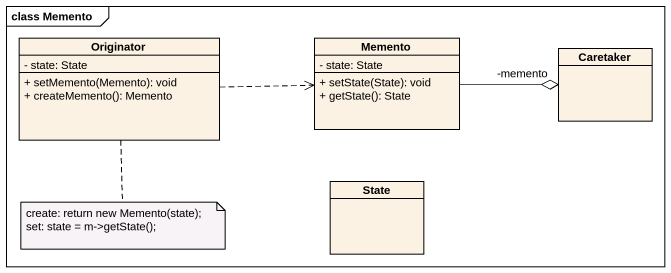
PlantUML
@startuml
mainframe class Memento
hide circle
hide empty members
skinparam classAttributeIconSize 0
class Originator {
  - state: State
  + setMemento(Memento): void
  + createMemento(): Memento
}
class Memento {
  - state: State
  + setState(State): void
  + getState(): State
}
class Caretaker
class "State" as State_
Originator .right.> Memento
Memento -right-o "-memento" Caretaker
note bottom of Originator
  create: return new Memento(state);
  set: state = m->getState();
end note
@enduml
